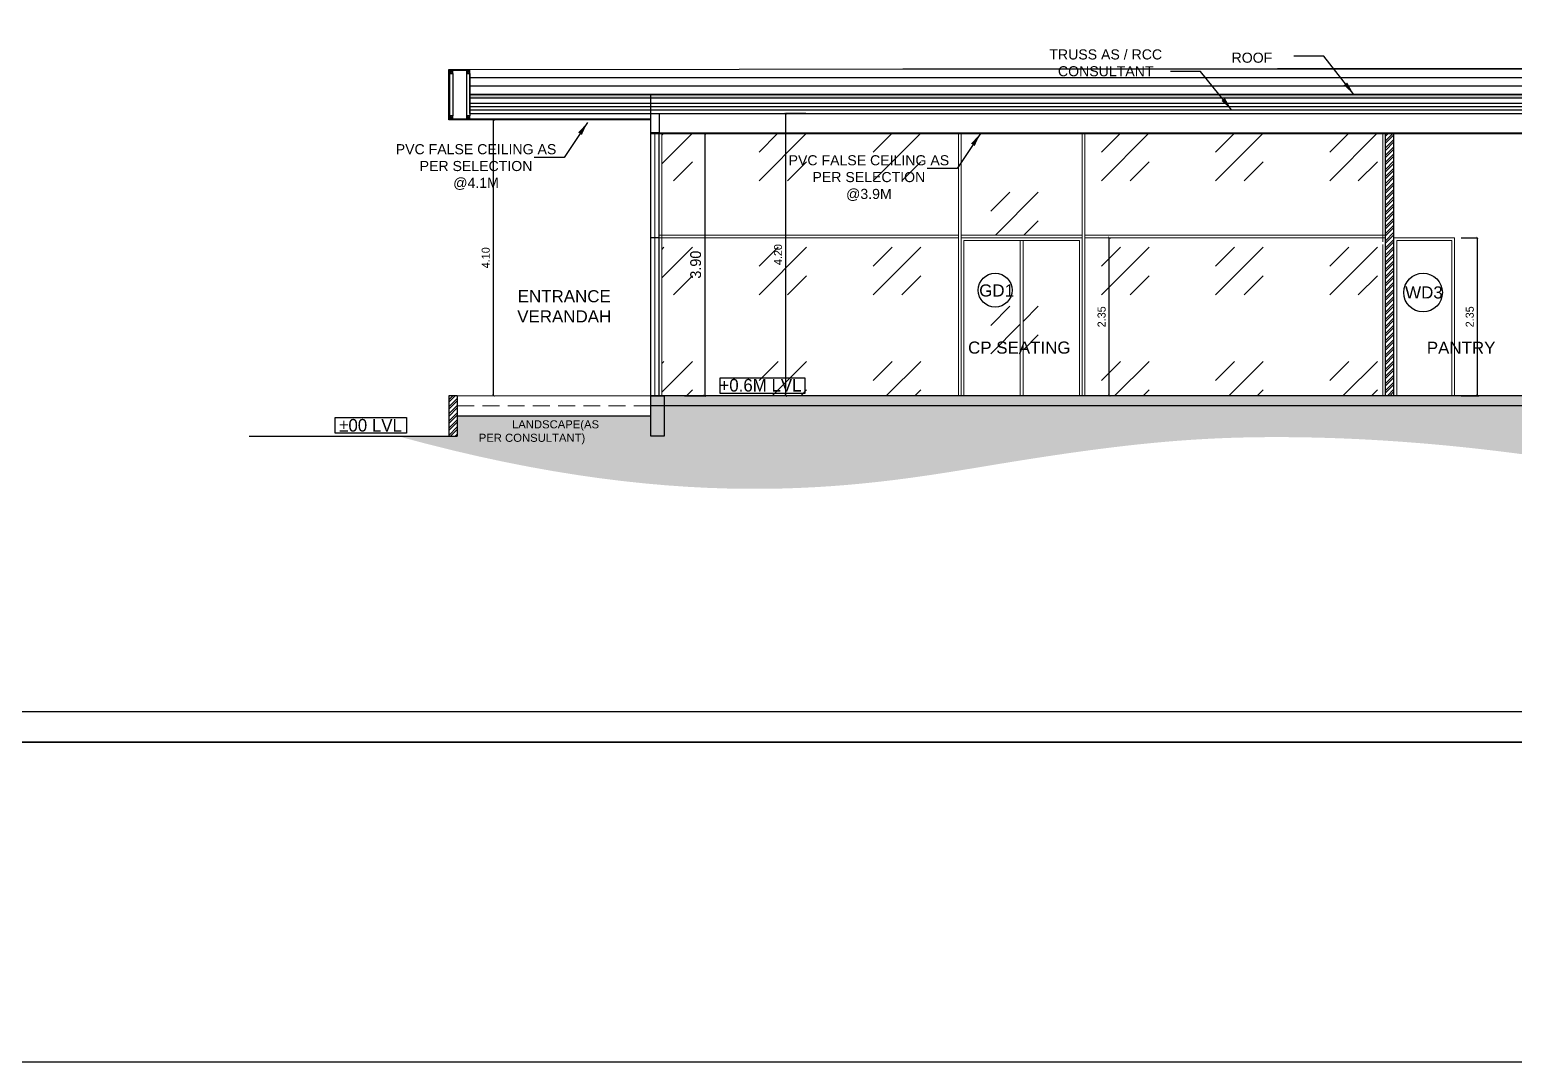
# Model space of a CAD drawing. Header units: metres. Extents: x 494 to 1845, y -666 to 1061.
# Drawn here: x 1470.55 to 1492.62, y 239.76 to 255.11 of the extents above; entities that cross this region are included whole.
import ezdxf

# ---------------------------------------------------------------- set-up
doc = ezdxf.new("R2010")
doc.units = ezdxf.units.M
doc.header["$MEASUREMENT"] = 0
for name, pattern in [('1', [0]), ('DASHED', [0.75, 0.5, -0.25]), ('HIDDEN', [0.375, 0.25, -0.125])]:
    doc.linetypes.add(name, pattern=pattern)
doc.layers.get('Defpoints').update_dxf_attribs({"color": 12})
for name, color, linetype, lineweight in [('ARCHITECTURAL COMMENTS', 2, 'Continuous', 30), ('DIMENSION', 8, 'Continuous', 5), ('VDA-Col-slab', 1, 'Continuous', 30), ('VDA-ELEV LINES', 8, 'Continuous', 9), ('VDA-HATCH', 8, 'Continuous', 9), ('VDA-WALL', 250, 'Continuous', 25), ('VDA-WINDOW', 5, 'Continuous', 9)]:
    doc.layers.add(name, color=color, linetype=linetype, lineweight=lineweight)
for name, color, linetype in [('SHEET', 7, 'Continuous'), ('VDA DIMENSION', 8, 'Continuous'), ('VDA-DRIVEWAY', 250, '1'), ('VDA-TEXT', 250, '1'), ('VDA_CEILING', 250, 'Continuous'), ('VDA_ROOF', 250, 'Continuous'), ('VDA_WALL BELOW', 8, '1')]:
    doc.layers.add(name, color=color, linetype=linetype)
doc.styles.add('arial', font='arial.ttf', dxfattribs={"height": 0.3})
doc.styles.add('PDF Century Gothic Bold', font='GOTHICB.TTF')
doc.styles.add('RS', font='GOTHIC.TTF')
doc.styles.get("Standard").update_dxf_attribs({"font": 'arial.ttf'})
doc.dimstyles.new('SMALL-1', dxfattribs={"dimtxt": 0.16, "dimasz": 0.035, "dimexe": 0, "dimexo": 0.1, "dimgap": 0.05, "dimtad": 1, "dimzin": 0, "dimdsep": 46, "dimtxsty": 'RS', "dimblk": 'DOT', "dimcen": 2.5, "dimclrd": 256, "dimclre": 256, "dimclrt": 5, "dimadec": 0, "dimazin": 0, "dimtfac": 1, "dimtdec": 3, "dimtofl": 0, "dimtmove": 0, "dimatfit": 3, "dimfxl": 0, "dimtolj": 1, "dimtzin": 0, "dimarcsym": 0})
pattern_1 = [(45, (575.2137, 292.7132), (1.6970563, 0), [1, -1.4]), (45, (575.638, 292.7132), (1.6970563, 0), [0.4, -2]), (45, (575.2137, 293.1375), (1.6970563, 0), [0.4, -2])]
pattern_2 = [(45, (-0.1388, 0), (1.6970563, 0), [1, -1.4]), (45, (0.2855, 0), (1.6970563, 0), [0.4, -2]), (45, (-0.1388, 0.4243), (1.6970563, 0), [0.4, -2])]

# ---------------------------------------------------------------- blocks, each defined once
blk = doc.blocks.new('DAFASDFDFA')
at = {"layer": 'SHEET'}
for points in [[(2.25, 58.4), (2.25, 0), (-102.633, 0), (-102.633, 58.4)], [(1.75, 57.9), (1.75, 0.5), (-102.133, 0.5), (-102.133, 57.9)]]:
    blk.add_lwpolyline(points, close=True, dxfattribs=at)
blk = doc.blocks.new('_ArchTick')
at = {"color": 0, "linetype": 'ByBlock', "const_width": 0.15}
blk.add_lwpolyline([(-0.5, -0.5), (0.5, 0.5)], dxfattribs=at)
blk = doc.blocks.new('*D138')
at = {"layer": 'Defpoints', "color": 0}
for p in [(1479.782, 253.564), (1479.782, 249.664), (1480.585, 249.664)]:
    blk.add_point(p, dxfattribs=at)
at = {"layer": 'VDA DIMENSION', "lineweight": -2}
for p, q in [((1480.285, 253.564), (1480.585, 253.564)), ((1480.585, 253.564), (1480.585, 249.664)), ((1480.285, 249.664), (1480.585, 249.664))]:
    blk.add_line(p, q, dxfattribs=at)
at = {"layer": 'VDA DIMENSION', "lineweight": -2, "xscale": 0.035, "yscale": 0.035, "zscale": 0.035}
for p, rotation in [((1480.585, 253.564), 90), ((1480.585, 249.664), 270)]:
    blk.add_blockref('_ArchTick', p, dxfattribs=dict(at, rotation=rotation))
at = {"layer": 'VDA DIMENSION', "color": 5, "insert": (1480.451, 251.614), "char_height": 0.16, "attachment_point": 5, "rotation": 90, "style": 'RS'}
blk.add_mtext('\\A1;3.90', dxfattribs=at)
blk = doc.blocks.new('_Dot')
at = {"color": 0, "linetype": 'ByBlock', "lineweight": -2}
blk.add_line((-0.5, 0), (-1, 0), dxfattribs=at)
at = {"color": 0, "linetype": 'ByBlock', "const_width": 0.5}
blk.add_lwpolyline([(-0.25, 0, 1), (0.25, 0, 1)], format="xyb", close=True, dxfattribs=at)
blk = doc.blocks.new('*D139')
at = {"layer": 'Defpoints', "color": 0}
for p in [(1491.732, 252.014), (1492.072, 252.014), (1491.732, 249.664)]:
    blk.add_point(p, dxfattribs=at)
at = {"layer": 'VDA DIMENSION', "lineweight": -2}
for p, q in [((1491.832, 252.014), (1492.072, 252.014)), ((1492.072, 249.664), (1492.072, 252.014)), ((1491.832, 249.664), (1492.072, 249.664))]:
    blk.add_line(p, q, dxfattribs=at)
at = {"layer": 'VDA DIMENSION', "lineweight": -2, "xscale": 0.035, "yscale": 0.035, "zscale": 0.035}
for p, rotation in [((1492.072, 252.014), 90), ((1492.072, 249.664), 270)]:
    blk.add_blockref('_ArchTick', p, dxfattribs=dict(at, rotation=rotation))
at = {"layer": 'VDA DIMENSION', "color": 5, "insert": (1491.959, 250.839), "char_height": 0.12, "attachment_point": 5, "rotation": 90, "style": 'RS'}
blk.add_mtext('\\A1;2.35', dxfattribs=at)
blk = doc.blocks.new('*D184')
at = {"layer": 'Defpoints', "color": 0}
for p in [(1486.564, 252.014), (1486.599, 252.014), (1486.564, 249.664)]:
    blk.add_point(p, dxfattribs=at)
at = {"layer": 'VDA DIMENSION', "lineweight": -2}
for p, q in [((1486.599, 252.014), (1486.599, 252.014)), ((1486.599, 249.664), (1486.599, 252.014)), ((1486.599, 249.664), (1486.599, 249.664))]:
    blk.add_line(p, q, dxfattribs=at)
at = {"layer": 'VDA DIMENSION', "lineweight": -2, "xscale": 0.035, "yscale": 0.035, "zscale": 0.035}
for p, rotation in [((1486.599, 252.014), 90), ((1486.599, 249.664), 270)]:
    blk.add_blockref('_ArchTick', p, dxfattribs=dict(at, rotation=rotation))
at = {"layer": 'VDA DIMENSION', "color": 5, "insert": (1486.486, 250.839), "char_height": 0.12, "attachment_point": 5, "rotation": 90, "style": 'RS'}
blk.add_mtext('\\A1;2.35', dxfattribs=at)
blk = doc.blocks.new('*D209')
at = {"layer": 'Defpoints', "color": 0}
for p in [(1481.789, 253.864), (1482.638, 253.864), (1482.638, 249.664)]:
    blk.add_point(p, dxfattribs=at)
at = {"layer": 'VDA DIMENSION', "lineweight": -2}
for p, q in [((1482.089, 253.864), (1481.789, 253.864)), ((1481.789, 249.664), (1481.789, 253.864)), ((1482.089, 249.664), (1481.789, 249.664))]:
    blk.add_line(p, q, dxfattribs=at)
at = {"layer": 'VDA DIMENSION', "lineweight": -2, "xscale": 0.035, "yscale": 0.035, "zscale": 0.035}
for p, rotation in [((1481.789, 253.864), 90), ((1481.789, 249.664), 270)]:
    blk.add_blockref('_ArchTick', p, dxfattribs=dict(at, rotation=rotation))
at = {"layer": 'VDA DIMENSION', "color": 5, "insert": (1481.676, 251.764), "char_height": 0.12, "attachment_point": 5, "rotation": 90, "style": 'RS'}
blk.add_mtext('\\A1;4.20', dxfattribs=at)
blk = doc.blocks.new('PB')
at = {"layer": 'VDA-HATCH', "lineweight": 40}
h = blk.add_hatch(color=256, dxfattribs=at)
h.dxf.hatch_style = 1
h.paths.add_polyline_path([(1495.965, 261.215), (1495.765, 261.215), (1495.765, 260.615), (1495.965, 260.615)])
at = {"layer": 'VDA-Col-slab'}
blk.add_lwpolyline([(1495.765, 261.215), (1495.965, 261.215), (1495.965, 260.615), (1495.765, 260.615)], close=True, dxfattribs=at)
blk = doc.blocks.new('SAQD')
at = {"layer": 'VDA-TEXT', "color": 253}
blk.add_circle((1461.325, 432.286), 0.251, dxfattribs=at)
at = {"layer": 'VDA-TEXT', "color": 253, "insert": (1461.088, 432.189), "char_height": 0.18, "width": 2.16223, "attachment_point": 7, "style": 'PDF Century Gothic Bold'}
blk.add_mtext('{\\fArial|b0|i0|c0|p34;GD1}', dxfattribs=at)
blk = doc.blocks.new('WD3 T')
at = {"layer": 'VDA-TEXT', "color": 253}
blk.add_circle((1491.495, 251.278, 0), 0.287, dxfattribs=at)
at = {"layer": 'VDA-TEXT', "color": 253, "insert": (1491.229, 251.187, 0), "char_height": 0.18, "width": 2.16223, "attachment_point": 7, "style": 'PDF Century Gothic Bold'}
blk.add_mtext('{\\fArial|b0|i0|c0|p34;WD3}', dxfattribs=at)
blk = doc.blocks.new('SDAFASDFSD')
for p, q in [((-0.025, -0.025), (0.025, 0.025)), ((-0.025, 0.025), (0.025, -0.025))]:
    blk.add_line(p, q)
at = {"lineweight": 30}
blk.add_lwpolyline([(0.025, 0.025), (-0.025, 0.025), (-0.025, -0.025), (0.025, -0.025)], close=True, dxfattribs=at)
blk = doc.blocks.new('dsfdsafdsfsd')
at = {"layer": 'VDA_ROOF'}
h = blk.add_hatch(color=8, dxfattribs=at)
h.dxf.hatch_style = 1
h.paths.add_polyline_path([(0.05, -0.589), (0, -0.589), (0, -0.539), (0.05, -0.539)])
h.paths.add_polyline_path([(0.05, 0.091), (0, 0.091), (0, 0.141), (0.05, 0.141)])
for p, q in [((0, 0.091), (0, -0.539)), ((0.05, 0.091), (0.05, -0.539)), ((0.05, -0.539), (0, -0.589)), ((0, -0.539), (0.05, -0.589))]:
    blk.add_line(p, q, dxfattribs=at)
at = {"layer": 'VDA_ROOF', "lineweight": 30}
blk.add_lwpolyline([(0.05, -0.539), (0, -0.539), (0, -0.589), (0.05, -0.589)], close=True, dxfattribs=at)
at = {"layer": 'VDA_ROOF'}
blk.add_blockref('SDAFASDFSD', (0.025, 0.116), dxfattribs=at)
blk = doc.blocks.new('*D368')
at = {"layer": 'Defpoints', "color": 0}
for p in [(1477.378, 253.767), (1477.443, 253.767), (1477.378, 249.667)]:
    blk.add_point(p, dxfattribs=at)
at = {"layer": 'VDA DIMENSION', "lineweight": -2}
for p, q in [((1477.443, 253.767), (1477.443, 253.767)), ((1477.443, 249.667), (1477.443, 253.767)), ((1477.443, 249.667), (1477.443, 249.667))]:
    blk.add_line(p, q, dxfattribs=at)
at = {"layer": 'VDA DIMENSION', "lineweight": -2, "xscale": 0.035, "yscale": 0.035, "zscale": 0.035}
for p, rotation in [((1477.443, 253.767), 90), ((1477.443, 249.667), 270)]:
    blk.add_blockref('_ArchTick', p, dxfattribs=dict(at, rotation=rotation))
at = {"layer": 'VDA DIMENSION', "color": 5, "insert": (1477.33, 251.717), "char_height": 0.12, "attachment_point": 5, "rotation": 90, "style": 'RS'}
blk.add_mtext('\\A1;4.10', dxfattribs=at)

msp = doc.modelspace()

# ---------------------------------------------------------------- hatches: boundary and pattern name
at = {"layer": 'VDA-HATCH'}
msp.add_hatch(color=8, dxfattribs=at).paths.add_polyline_path([(1537.3521, 254.1451), (1477.092, 254.1451), (1477.092, 254.0951), (1537.3521, 254.0951)])
at = {"layer": 'VDA-HATCH', "lineweight": 0}
h = msp.add_hatch(dxfattribs=at)
h.set_pattern_fill('ANSI32', color=8, scale=0.2)
h.set_pattern_definition([(45, (77.66491, 5.442014), (-0.0530330086, 0.0530330086), []), (45, (77.70027, 5.442014), (-0.0530330086, 0.0530330086), [])])
h.paths.add_polyline_path([(1528.9771, 253.864), (1528.8521, 253.864), (1528.8521, 249.664), (1528.9771, 249.664)])
h.paths.add_polyline_path([(1537.0521, 253.864), (1536.9271, 253.864), (1536.9271, 249.664), (1537.0521, 249.664)])
h.paths.add_polyline_path([(1532.1521, 253.864), (1532.0271, 253.864), (1532.0271, 249.664), (1532.1521, 249.664)])
h.paths.add_polyline_path([(1525.9071, 253.864), (1525.7821, 253.864), (1525.7821, 249.664), (1525.9071, 249.664)])
h.paths.add_polyline_path([(1523.4821, 253.864), (1523.3571, 253.864), (1523.3571, 249.664), (1523.4821, 249.664)])
h.paths.add_polyline_path([(1520.3571, 251.914), (1520.3571, 253.864), (1520.2321, 253.864), (1520.2321, 249.664), (1520.3571, 249.664)])
h.paths.add_polyline_path([(1513.1071, 253.564), (1512.9821, 253.564), (1512.9821, 249.664), (1513.1071, 249.664)])
h.paths.add_polyline_path([(1498.6821, 253.564), (1498.5571, 253.564), (1498.5571, 249.664), (1498.6821, 249.664)])
h.paths.add_polyline_path([(1493.0321, 253.564), (1492.9071, 253.564), (1492.9071, 249.664), (1493.0321, 249.664)])
h.paths.add_polyline_path([(1490.8321, 251.914), (1490.8321, 253.564), (1490.7071, 253.564), (1490.7071, 249.664), (1490.8321, 249.664)])
h.paths.add_polyline_path([(1517.2321, 253.864), (1517.1071, 253.864), (1517.1071, 249.664), (1517.2321, 249.664)])
h.paths.add_polyline_path([(1507.1571, 251.914), (1507.1571, 253.564), (1507.0321, 253.564), (1507.0321, 249.664), (1507.1571, 249.664)])
h.paths.add_polyline_path([(1501.5071, 251.914), (1501.5071, 253.564), (1501.3821, 253.564), (1501.3821, 249.664), (1501.5071, 249.664)])
h.paths.add_polyline_path([(1495.8571, 253.564), (1495.7321, 253.564), (1495.7321, 249.664), (1495.8571, 249.664)])
h.paths.add_polyline_path([(1514.7321, 253.564), (1514.6071, 253.564), (1514.6071, 249.664), (1514.7321, 249.664)])
h.paths.add_polyline_path([(1476.7821, 249.064), (1476.7821, 249.6667), (1476.9071, 249.6667), (1476.9071, 249.064)])
at = {"layer": 'VDA-HATCH', "true_color": 0x7aafdf}
h = msp.add_hatch(dxfattribs=at)
h.set_pattern_fill('GOST_GLASS', color=143, scale=0.2)
h.set_pattern_definition(pattern_2)
h.paths.add_polyline_path([(1479.9471, 253.564), (1479.9471, 252.054), (1484.3578, 252.054), (1484.3578, 253.564)])
h = msp.add_hatch(dxfattribs=at)
h.set_pattern_fill('GOST_GLASS', color=143, scale=0.2)
h.set_pattern_definition(pattern_1)
h.paths.add_polyline_path([(1484.3978, 253.564), (1484.3978, 252.054), (1486.1978, 252.054), (1486.1978, 253.564)])
h = msp.add_hatch(dxfattribs=at)
h.set_pattern_fill('GOST_GLASS', color=143, scale=0.2)
h.set_pattern_definition(pattern_2)
h.paths.add_polyline_path([(1486.2378, 253.564), (1486.2378, 252.054), (1490.6671, 252.054), (1490.6671, 253.564)])
h = msp.add_hatch(dxfattribs=at)
h.set_pattern_fill('GOST_GLASS', color=143, scale=0.2)
h.set_pattern_definition(pattern_2)
h.paths.add_polyline_path([(1484.3578, 252.014), (1479.9471, 252.014), (1479.9471, 249.664), (1479.9821, 249.664), (1484.3578, 249.664)])
h = msp.add_hatch(dxfattribs=at)
h.set_pattern_fill('GOST_GLASS', color=143, scale=0.2)
h.set_pattern_definition(pattern_1)
h.paths.add_polyline_path([(1484.4378, 249.664), (1484.4378, 251.874), (1485.2772, 251.874), (1485.2772, 249.664)])
h.paths.add_polyline_path([(1485.3172, 249.664), (1485.3172, 251.874), (1486.1578, 251.874), (1486.1578, 249.664)])
h = msp.add_hatch(dxfattribs=at)
h.set_pattern_fill('GOST_GLASS', color=143, scale=0.2)
h.set_pattern_definition(pattern_2)
h.paths.add_polyline_path([(1486.2378, 249.664), (1490.7071, 249.664), (1490.7071, 252.014), (1486.2378, 252.014)])
at = {"layer": 'VDA-HATCH', "lineweight": 40}
h = msp.add_hatch(color=256, dxfattribs=at)
h.dxf.hatch_style = 1
h.paths.add_polyline_path([(1514.7321, 249.664), (1479.7821, 249.664), (1479.7821, 249.514), (1514.7321, 249.514)])
at = {"layer": 'VDA-HATCH'}
h = msp.add_hatch(dxfattribs=at)
h.set_pattern_fill('2X2BRIKS', color=256, scale=0.03, angle=45)
h.set_pattern_definition([(45, (1470.09026, 143.9417), (-0.16970563, 0.16970563), [0.03, 0]), (45, (1470.0054, 144.02656), (0, 0.33941125), [0.24, -0.24]), (135, (1470.09026, 143.9417), (-0.16970563, -0.16970563), [0.03, 0]), (135, (1470.34482, 144.19626), (-0.33941125, 3e-17), [0.24, -0.24])])
edge = h.paths.add_edge_path()
edge.add_line((1476.026, 249.064), (1476.9071, 249.064))
edge.add_line((1476.9071, 249.064), (1476.9071, 249.364))
edge.add_line((1476.9071, 249.364), (1479.7821, 249.364))
edge.add_line((1479.7821, 249.364), (1479.7821, 249.064))
edge.add_line((1479.7821, 249.064), (1479.9821, 249.064))
edge.add_line((1479.9821, 249.064), (1479.9821, 249.514))
edge.add_line((1479.9821, 249.514), (1514.5321, 249.514))
edge.add_line((1514.5321, 249.514), (1514.5321, 249.064))
edge.add_line((1514.5321, 249.064), (1514.7321, 249.064))
edge.add_line((1514.7321, 249.064), (1514.7321, 249.314))
edge.add_line((1514.7321, 249.314), (1517.1071, 249.314))
edge.add_line((1517.1071, 249.314), (1517.1071, 249.064))
edge.add_line((1517.1071, 249.064), (1517.3071, 249.064))
edge.add_line((1517.3071, 249.064), (1517.3071, 249.364))
edge.add_line((1517.3071, 249.364), (1520.2321, 249.364))
edge.add_line((1520.2321, 249.364), (1520.2321, 249.064))
edge.add_line((1520.2321, 249.064), (1520.4321, 249.064))
edge.add_line((1520.4321, 249.064), (1520.4321, 249.514))
edge.add_line((1520.4321, 249.514), (1523.2821, 249.514))
edge.add_line((1523.2821, 249.514), (1523.2821, 249.064))
edge.add_line((1523.2821, 249.064), (1523.4821, 249.064))
edge.add_line((1523.4821, 249.064), (1523.4821, 249.364))
edge.add_line((1523.4821, 249.364), (1528.8521, 249.364))
edge.add_line((1528.8521, 249.364), (1528.8521, 249.064))
edge.add_line((1528.8521, 249.064), (1529.0521, 249.064))
edge.add_line((1529.0521, 249.064), (1529.0521, 249.514))
edge.add_line((1529.0521, 249.514), (1536.8521, 249.514))
edge.add_line((1536.8521, 249.514), (1536.8521, 249.064))
edge.add_line((1536.8521, 249.064), (1537.0521, 249.064))
edge.add_line((1537.0521, 249.064), (1537.7938, 249.064))
edge.add_spline(control_points=[(1537.7938, 249.064), (1536.4759, 248.3119), (1534.9525, 248.0744), (1530.7404, 248.8385), (1528.2709, 248.9133), (1521.648, 248.165), (1516.6247, 248.3801), (1513.6406, 249.194), (1510.984, 249.1659), (1502.116, 247.6505), (1498.1591, 247.7628), (1493.1171, 248.8572), (1488.917, 249.1472), (1485.7442, 248.8579), (1480.471, 247.8357), (1476.026, 249.064)], knot_values=[0.0072491, 0.0072491, 0.0072491, 0.0072491, 0.9958432, 1.9958432, 2.9958432, 3.9958432, 4.9958432, 5.9958432, 6.9958432, 7.9958432, 8.9958432, 9.9958432, 10.9958432, 11.9958432, 12.9885941, 12.9885941, 12.9885941, 12.9885941], degree=3, periodic=0)
h.paths.add_polyline_path([(1479.2062, 248.9112), (1477.253, 248.9112), (1477.253, 249.3306), (1479.2062, 249.3306)], flags=24)
at = {"layer": 'VDA_ROOF'}
h = msp.add_hatch(dxfattribs=at)
h.set_pattern_fill('ANSI31', color=253, angle=135)
h.set_pattern_definition([(180, (1476.78213, 253.77399), (-2e-17, -0.125), [])])
h.paths.add_polyline_path([(1537.3521, 254.1451), (1536.8572, 254.1451), (1536.4072, 254.1451), (1477.092, 254.1451), (1477.092, 254.5152), (1537.352, 254.5982)])

# ---------------------------------------------------------------- linework, layer by layer
at = {"layer": 'ARCHITECTURAL COMMENTS'}
msp.add_lwpolyline([(1458.8635, 306.4524), (1770.5289, 306.4524), (1770.5289, 239.756), (1458.8635, 239.756)], close=True, dxfattribs=at)
at = {"layer": 'VDA-Col-slab'}
for p, q in [((1514.7321, 249.664), (1479.7821, 249.664)), ((1479.7821, 249.064), (1479.7821, 249.664)), ((1514.7321, 249.514), (1479.7821, 249.514))]:
    msp.add_line(p, q, dxfattribs=at)
at = {"layer": 'VDA-DRIVEWAY', "color": 250, "lineweight": 30, "true_color": 0x2c2e2f}
for p, q in [((1479.7821, 249.364), (1476.9071, 249.364)), ((1476.9071, 249.364), (1476.9071, 249.064)), ((1479.7821, 249.064), (1479.7821, 249.364)), ((1473.8128, 249.064), (1476.9071, 249.064))]:
    msp.add_line(p, q, dxfattribs=at)
at = {"layer": 'VDA-ELEV LINES'}
for p, q in [((1479.9471, 249.664), (1479.9471, 253.564)), ((1484.3578, 249.664), (1484.3578, 253.564)), ((1484.3978, 249.664), (1484.3978, 253.564)), ((1486.1978, 249.664), (1486.1978, 253.564)), ((1486.2378, 249.664), (1486.2378, 253.564)), ((1490.6671, 251.954), (1490.6671, 253.564)), ((1479.9071, 252.054), (1484.3578, 252.054)), ((1484.3978, 252.054), (1486.1978, 252.054)), ((1486.2378, 252.054), (1490.7071, 252.054)), ((1479.9071, 252.014), (1484.3578, 252.014)), ((1485.2772, 251.974), (1485.2772, 249.664)), ((1485.3172, 251.974), (1485.3172, 249.664)), ((1486.2378, 252.014), (1490.7071, 252.014)), ((1490.6671, 249.664), (1490.6671, 251.914)), ((1479.7821, 249.6667), (1476.9071, 249.6667))]:
    msp.add_line(p, q, dxfattribs=at)
at = {"layer": 'VDA-ELEV LINES', "linetype": 'DASHED', "ltscale": 0.5}
msp.add_line((1479.7821, 249.5167), (1476.9071, 249.5167), dxfattribs=at)
at = {"layer": 'VDA-ELEV LINES'}
for points in [[(1484.3978, 252.014), (1486.1978, 252.014)], [(1484.4378, 249.664), (1484.4378, 251.974), (1486.1578, 251.974), (1486.1578, 249.664)], [(1490.8321, 249.664), (1490.8321, 252.014), (1491.7321, 252.014), (1491.7321, 249.664)], [(1490.8721, 249.664), (1490.8721, 251.974), (1491.6921, 251.974), (1491.6921, 249.664)]]:
    msp.add_lwpolyline(points, dxfattribs=at)
at = {"layer": 'VDA-TEXT', "color": 18, "true_color": 0x000000}
for points in [[(1480.8157, 249.9315), (1482.0758, 249.9315), (1482.0758, 249.6974), (1480.8157, 249.6974)], [(1475.0913, 249.3422), (1476.1506, 249.3422), (1476.1506, 249.111), (1475.0913, 249.111)]]:
    msp.add_lwpolyline(points, close=True, dxfattribs=at)
at = {"layer": 'VDA-WALL'}
for p, q in [((1490.7071, 249.664), (1490.7071, 253.564)), ((1490.8321, 249.664), (1490.8321, 253.564)), ((1476.9071, 249.6667), (1476.7821, 249.6667)), ((1476.7821, 249.6667), (1476.7821, 249.064))]:
    msp.add_line(p, q, dxfattribs=at)
for points in [[(1462.167, 244.5134), (1557.1076, 244.5134), (1557.1076, 297.3774), (1462.167, 297.3774)], [(1479.7821, 253.864), (1479.9071, 253.864), (1479.9071, 253.5745), (1479.7821, 253.5745)]]:
    msp.add_lwpolyline(points, close=True, dxfattribs=at)
msp.add_lwpolyline([(1476.9071, 249.6667), (1476.9071, 249.064)], dxfattribs=at)
at = {"layer": 'VDA-WINDOW'}
msp.add_line((1479.8446, 249.664), (1479.8446, 253.564), dxfattribs=at)
at = {"layer": 'VDA_CEILING'}
for p, q in [((1479.7821, 253.574), (1517.1071, 253.574)), ((1479.7821, 253.564), (1517.1071, 253.564))]:
    msp.add_line(p, q, dxfattribs=at)
for points in [[(1479.7823, 253.7667), (1476.7821, 253.7667), (1476.7821, 254.5167), (1477.0921, 254.5167)], [(1479.7823, 253.7767), (1476.7921, 253.7767), (1476.7921, 254.5067), (1477.0921, 254.5067)]]:
    msp.add_lwpolyline(points, dxfattribs=at)
at = {"layer": 'VDA_ROOF', "color": 254}
for p, q in [((1477.092, 254.5143), (1537.3521, 254.5982)), ((1477.092, 254.1451), (1477.092, 254.514))]:
    msp.add_line(p, q, dxfattribs=at)
at = {"layer": 'VDA_ROOF'}
for p, q in [((1477.092, 253.864), (1477.092, 254.1451)), ((1477.092, 254.1451), (1537.3521, 254.1451)), ((1477.092, 254.0948), (1537.3521, 254.0948)), ((1479.7821, 253.564), (1479.7821, 254.1451)), ((1477.092, 254.0149), (1537.3521, 254.0149)), ((1477.092, 253.9649), (1537.3521, 253.9649)), ((1477.092, 253.914), (1537.3521, 253.914)), ((1477.092, 253.864), (1537.3521, 253.864))]:
    msp.add_line(p, q, dxfattribs=at)
at = {"layer": 'VDA_WALL BELOW'}
for p, q in [((1479.7821, 249.664), (1479.7821, 253.564)), ((1479.9071, 249.664), (1479.9071, 253.564)), ((1479.9071, 252.014), (1479.7821, 252.014))]:
    msp.add_line(p, q, dxfattribs=at)

# ---------------------------------------------------------------- block references
at = {"layer": 'DIMENSION'}
for name, p in [('WD3 T', (-0.2308, -0.0782)), ('PB', (-15.983, -11.5511))]:
    msp.add_blockref(name, p, dxfattribs=at)
at = {"layer": 'VDA-TEXT', "linetype": 'HIDDEN', "lineweight": 18}
msp.add_blockref('SAQD', (23.5782, -181.0509), dxfattribs=at)
at = {"layer": 'VDA-WALL', "xscale": 0.9052046613064094, "yscale": 0.9052046613064094, "zscale": 0.9052046613064094}
msp.add_blockref('DAFASDFDFA', (1555.0709, 244.5134), dxfattribs=at)
at = {"layer": 'VDA_CEILING'}
for p in [(1476.792, 254.3661), (1477.042, 254.3661)]:
    msp.add_blockref('dsfdsafdsfsd', p, dxfattribs=at)

# ---------------------------------------------------------------- texts
at = {"layer": 'VDA-TEXT', "color": 1, "style": 'RS', "oblique": 0, "width": 1}
for s, p in [('+0.6M LVL', (1480.8041, 249.7281)), ('%%P00 LVL', (1475.1511, 249.133))]:
    msp.add_text(s, height=0.1875, rotation=0, dxfattribs=at).set_placement(p)
at = {"layer": 'VDA-TEXT', "char_height": 0.15, "attachment_point": 2}
for s, insert, width in [('\\pt8;TRUSS AS / RCC CONSULTANT', (1486.5469, 254.815), 1.725941), ('\\pi0.55688;ROOF', (1488.4419, 254.766), 1.725941), ('PVC FALSE CEILING AS PER SELECTION @4.1M', (1477.1856, 253.406), 2.396892), ('PVC FALSE CEILING AS PER SELECTION @3.9M', (1483.0258, 253.2415), 2.396892)]:
    msp.add_mtext(s, dxfattribs=dict(at, insert=insert, width=width))
at = {"layer": 'VDA-TEXT'}
for s, insert, char_height, width, attachment_point, style in [('{\\fArial|b0|i0|c0|p34;ENTRANCE^JVERANDAH}', (1478.497, 250.9953), 0.18, 4.378113, 5, 'arial'), ('{\\fArial|b0|i0|c0|p34;CP SEATING}', (1484.5004, 250.2889), 0.18, 2.162233, 7, 'PDF Century Gothic Bold'), ('{\\fArial|b0|i0|c0|p34;PANTRY}', (1491.3204, 250.2889), 0.18, 2.162233, 7, 'PDF Century Gothic Bold'), ('\\pi0.49415;{\\fArial|b0|i0|c0|p34;LANDSCAPE}\\pi0.49415;{\\fArial|b0|i0|c0|p34;(AS PER CONSULTANT)}', (1477.2261, 249.3006), 0.12, 2.007073, 1, 'RS')]:
    msp.add_mtext(s, dxfattribs=dict(at, insert=insert, char_height=char_height, width=width, attachment_point=attachment_point, style=style))

# ---------------------------------------------------------------- dimensions: what is measured, and where the dimension line sits
at = {"layer": 'VDA DIMENSION'}
dim = msp.add_linear_dim(base=(1481.7892, 253.864), p1=(1482.638, 249.664), p2=(1482.638, 253.864), angle=90, dimstyle='SMALL-1', override={"dimtxt": 0.12, "dimblk": 'ArchTick', "dimarcsym": 1}, dxfattribs=at)
dim.commit()
dim.dimension.update_dxf_attribs({"geometry": '*D209', "text_midpoint": (1481.7892, 251.764), "dimtype": 161})
for p1, p2, distance, picture, middle in [((1477.3782, 249.6667), (1477.3782, 253.7667), -0.0643, '*D368', (1477.3295, 251.7167)), ((1486.5637, 249.664), (1486.5637, 252.014), -0.0349, '*D184', (1486.4856, 250.839)), ((1491.7321, 249.664), (1491.7321, 252.014), -0.3397, '*D139', (1491.9588, 250.839))]:
    dim = msp.add_aligned_dim(p1=p1, p2=p2, distance=distance, dimstyle='SMALL-1', override={"dimtxt": 0.12, "dimblk": 'ArchTick', "dimarcsym": 1}, dxfattribs=at)
    dim.commit()
    dim.dimension.update_dxf_attribs({"geometry": picture, "text_midpoint": middle})
dim = msp.add_linear_dim(base=(1480.5846, 249.664), p1=(1479.7821, 253.564), p2=(1479.7821, 249.664), angle=90, dimstyle='SMALL-1', override={"dimblk": 'ArchTick', "dimarcsym": 1}, dxfattribs=at)
dim.commit()
dim.dimension.update_dxf_attribs({"geometry": '*D138', "text_midpoint": (1480.4506, 251.614)})

# ---------------------------------------------------------------- leaders
at = {"layer": 'VDA-TEXT'}
for points in [[(1490.2347, 254.1451), (1489.7884, 254.7133), (1489.3423, 254.7133)], [(1488.4187, 253.914), (1487.9579, 254.4862), (1487.5117, 254.4862)], [(1478.8427, 253.7277), (1478.4959, 253.2068), (1478.0497, 253.2068)], [(1484.6829, 253.5632), (1484.336, 253.0423), (1483.8899, 253.0423)]]:
    msp.add_leader(points, dimstyle='SMALL-1', override={"dimasz": 0.2, "dimtad": 0, "dimclrd": 8, "dimfxl": 0}, dxfattribs=at)

doc.saveas('drawing.dxf')
